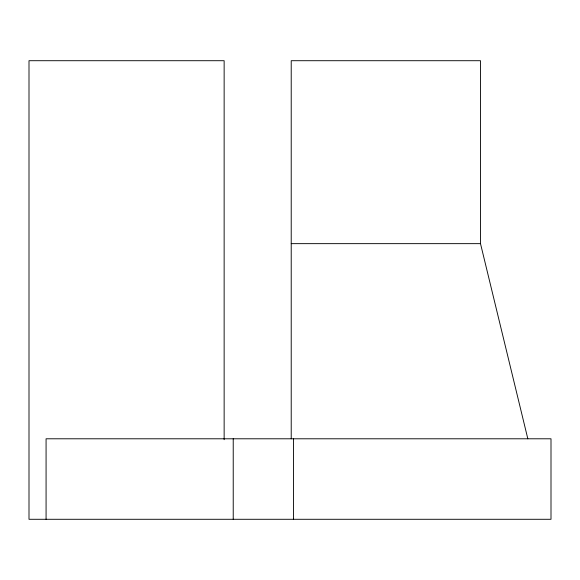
<?xml version="1.0" encoding="UTF-8"?>
<svg xmlns="http://www.w3.org/2000/svg" width="580" height="580" viewBox="0 0 580 580"><rect width="100%" height="100%" fill="white"/><g stroke="black" fill="none" stroke-linecap="round" stroke-linejoin="round"><path stroke-width="0.87" d="M291.218 243.651L480.508 243.651L527.829 438.792M480.508 243.651L480.508 60.711L291.218 60.711L291.218 438.792M293.444 438.792L293.444 519.288M233.225 438.792L233.225 519.288M224.141 439.691L224.141 60.711L29 60.711L29 519.288L551 519.288L551 438.792L46.074 438.792L46.074 519.288"/></g></svg>
